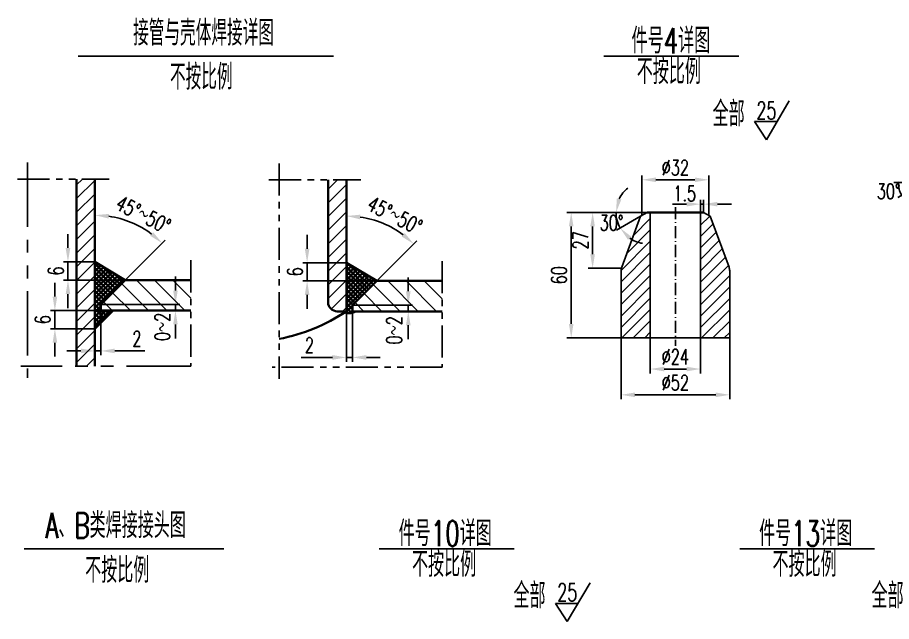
# Model space of a CAD drawing. Header units: millimetres. Extents: x -377034 to -360214, y -58044 to -36999.
# Drawn here: x -371065 to -367614, y -54961 to -52577 of the extents above; entities that cross this region are included whole.
import ezdxf
from ezdxf.enums import TextEntityAlignment as Align

# ---------------------------------------------------------------- set-up
doc = ezdxf.new("R2010")
doc.units = ezdxf.units.MM
for name, pattern in [('ACAD_ISO10W100', [18.7, 12, -3, 0.7, -3]), ('CENTERX2', [101.6, 63.5, -12.7, 12.7, -12.7]), ('PHANTOMX2', [127, 63.5, -12.7, 12.7, -12.7, 12.7, -12.7])]:
    doc.linetypes.add(name, pattern=pattern)
for name, color, linetype in [('cdr.dwg1', 4, 'Continuous'), ('cdr_dim', 7, 'Continuous'), ('cdr_dwg1', 4, 'Continuous'), ('图层1', 1, 'CENTERX2'), ('图层3', 211, 'Continuous'), ('图层5', 231, 'PHANTOMX2')]:
    doc.layers.add(name, color=color, linetype=linetype)
doc.layers.add('图层2', color=4, linetype='Continuous', lineweight=40)
doc.styles.add('HZ', font='ROMANS.shx', dxfattribs={"width": 0.667, "height": 54, "bigfont": 'HZ.shx'})
doc.styles.add('比例1：10', font='ROMANS.shx', dxfattribs={"width": 0.667, "height": 30, "bigfont": 'HZ.shx'})
doc.styles.add('比例1：20', font='ROMANS.shx', dxfattribs={"width": 0.7, "height": 60, "bigfont": 'HZ.shx'})
doc.dimstyles.new('副本比例1：20', dxfattribs={"dimtxt": 60, "dimasz": 55, "dimexe": 17, "dimexo": 0, "dimgap": 18, "dimtad": 1, "dimtoh": 1, "dimdsep": 46, "dimtxsty": '比例1：20', "dimcen": 25, "dimclre": 256, "dimclrt": 256, "dimadec": 0, "dimazin": 0, "dimtfac": 1, "dimtmove": 0, "dimatfit": 3, "dimfxl": 1, "dimlwd": -1, "dimlwe": -1, "dimarcsym": 0})
doc.dimstyles.new('比例1：20', dxfattribs={"dimtxt": 60, "dimasz": 55, "dimexe": 17, "dimexo": 0, "dimgap": 18, "dimtad": 1, "dimdsep": 46, "dimtxsty": '比例1：20', "dimcen": 25, "dimclrd": 256, "dimclre": 256, "dimclrt": 256, "dimadec": 0, "dimazin": 0, "dimtfac": 1, "dimtmove": 0, "dimatfit": 3, "dimfxl": 1, "dimlwd": -1, "dimlwe": -1, "dimarcsym": 0})

# ---------------------------------------------------------------- blocks, each defined once
blk = doc.blocks.new('*D26')
for p, q in [((-370865.9, -53486.8), (-370865.9, -53431.8)), ((-370759.8, -53541.8), (-370882.9, -53541.8)), ((-370865.9, -53541.8), (-370865.9, -53613.8)), ((-370639.8, -53613.8), (-370882.9, -53613.8)), ((-370865.9, -53668.8), (-370865.9, -53723.8))]:
    blk.add_line(p, q)
for points in [[(-370875.1, -53486.8), (-370856.8, -53486.8), (-370865.9, -53541.8)], [(-370875.1, -53668.8), (-370856.8, -53668.8), (-370865.9, -53613.8)]]:
    blk.add_solid(points)
at = {"layer": 'Defpoints', "color": 0}
for p in [(-370759.8, -53541.8), (-370865.9, -53613.8), (-370639.8, -53613.8)]:
    blk.add_point(p, dxfattribs=at)
at = {"insert": (-370913.9, -53577.8), "char_height": 60, "attachment_point": 5, "rotation": 90, "style": '比例1：20'}
blk.add_mtext('6', dxfattribs=at)
blk = doc.blocks.new('*D25')
for p, q in [((-370441.4, -53654.8), (-370441.4, -53599.8)), ((-370735.8, -53709.8), (-370424.4, -53709.8)), ((-370735.8, -53733.8), (-370424.4, -53733.8)), ((-370441.4, -53709.8), (-370441.4, -53733.8)), ((-370441.4, -53788.8), (-370441.4, -53843.8))]:
    blk.add_line(p, q)
for points in [[(-370450.6, -53654.8), (-370432.3, -53654.8), (-370441.4, -53709.8)], [(-370450.6, -53788.8), (-370432.3, -53788.8), (-370441.4, -53733.8)]]:
    blk.add_solid(points)
at = {"layer": 'Defpoints', "color": 0}
for p in [(-370735.8, -53709.8), (-370735.8, -53733.8), (-370441.4, -53733.8)]:
    blk.add_point(p, dxfattribs=at)
at = {"insert": (-370493.3, -53798.3), "char_height": 60, "attachment_point": 5, "rotation": 90, "style": '比例1：20'}
blk.add_mtext('0～2', dxfattribs=at)
blk = doc.blocks.new('*D24')
blk.add_line((-370639.8, -53613.8), (-370481.6, -53455.6))
blk.add_arc((-370759.8, -53733.8), 376.3, 53.381, 81.619)
for points in [[(-370705.6, -53370.6), (-370704.2, -53352.3), (-370759.8, -53357.4)], [(-370529.3, -53424.8), (-370541.3, -53438.7), (-370493.7, -53467.7)]]:
    blk.add_solid(points)
at = {"layer": 'Defpoints', "color": 0}
for p in [(-370759.8, -53214.7), (-370662.4, -53370.3), (-370639.8, -53613.8), (-370735.8, -53709.8), (-370759.8, -53953.9)]:
    blk.add_point(p, dxfattribs=at)
at = {"insert": (-370568.4, -53355.1), "char_height": 60, "attachment_point": 5, "rotation": 333.191, "style": '比例1：20'}
blk.add_mtext('45°～50°', dxfattribs=at)
blk = doc.blocks.new('*D23')
for p, q in [((-370917.5, -53678.8), (-370917.5, -53623.8)), ((-370735.8, -53733.8), (-370934.5, -53733.8)), ((-370917.5, -53733.8), (-370917.5, -53805.8)), ((-370759.8, -53805.8), (-370934.5, -53805.8)), ((-370917.5, -53860.8), (-370917.5, -53915.8))]:
    blk.add_line(p, q)
for points in [[(-370926.6, -53678.8), (-370908.3, -53678.8), (-370917.5, -53733.8)], [(-370926.6, -53860.8), (-370908.3, -53860.8), (-370917.5, -53805.8)]]:
    blk.add_solid(points)
at = {"layer": 'Defpoints', "color": 0}
for p in [(-370735.8, -53733.8), (-370917.5, -53805.8), (-370759.8, -53805.8)]:
    blk.add_point(p, dxfattribs=at)
at = {"insert": (-370965.5, -53769.8), "char_height": 60, "attachment_point": 5, "rotation": 90, "style": '比例1：20'}
blk.add_mtext('6', dxfattribs=at)
blk = doc.blocks.new('*D22')
for p, q in [((-370735.8, -53733.8), (-370735.8, -53910.2)), ((-370759.8, -53847.4), (-370759.8, -53910.2)), ((-370814.8, -53893.2), (-370869.8, -53893.2)), ((-370759.8, -53893.2), (-370735.8, -53893.2)), ((-370680.8, -53893.2), (-370561.8, -53893.2))]:
    blk.add_line(p, q)
for points in [[(-370814.8, -53884), (-370814.8, -53902.3), (-370759.8, -53893.2)], [(-370680.8, -53884), (-370680.8, -53902.3), (-370735.8, -53893.2)]]:
    blk.add_solid(points)
at = {"layer": 'Defpoints', "color": 0}
for p in [(-370735.8, -53733.8), (-370759.8, -53847.4), (-370735.8, -53893.2)]:
    blk.add_point(p, dxfattribs=at)
at = {"insert": (-370593.8, -53845.2), "char_height": 60, "attachment_point": 5, "style": '比例1：20'}
blk.add_mtext('2', dxfattribs=at)
blk = doc.blocks.new('*D21')
for p, q in [((-369921.5, -53489.9), (-369921.5, -53434.9)), ((-369766.6, -53544.9), (-369938.5, -53544.9)), ((-369921.5, -53544.9), (-369921.5, -53616.9)), ((-369646.6, -53616.9), (-369938.5, -53616.9)), ((-369921.5, -53671.9), (-369921.5, -53726.9))]:
    blk.add_line(p, q)
for points in [[(-369930.7, -53489.9), (-369912.3, -53489.9), (-369921.5, -53544.9)], [(-369930.7, -53671.9), (-369912.3, -53671.9), (-369921.5, -53616.9)]]:
    blk.add_solid(points)
at = {"layer": 'Defpoints', "color": 0}
for p in [(-369766.6, -53544.9), (-369921.5, -53616.9), (-369646.6, -53616.9)]:
    blk.add_point(p, dxfattribs=at)
at = {"insert": (-369969.5, -53580.9), "char_height": 60, "attachment_point": 5, "rotation": 90, "style": '比例1：20'}
blk.add_mtext('6', dxfattribs=at)
blk = doc.blocks.new('*D20')
blk.add_line((-369646.6, -53616.9), (-369488.5, -53458.8))
blk.add_arc((-369766.6, -53736.9), 376.3, 53.381, 81.619)
for points in [[(-369712.4, -53373.7), (-369711.1, -53355.4), (-369766.6, -53360.6)], [(-369536.2, -53427.9), (-369548.1, -53441.8), (-369500.5, -53470.8)]]:
    blk.add_solid(points)
at = {"layer": 'Defpoints', "color": 0}
for p in [(-369766.6, -53217.8), (-369669.2, -53373.4), (-369646.6, -53616.9), (-369766.6, -53736.9), (-369742.6, -53712.9)]:
    blk.add_point(p, dxfattribs=at)
at = {"insert": (-369575.2, -53358.2), "char_height": 60, "attachment_point": 5, "rotation": 333.191, "style": '比例1：20'}
blk.add_mtext('45°～50°', dxfattribs=at)
blk = doc.blocks.new('*D19')
for p, q in [((-369522, -53657.9), (-369522, -53602.9)), ((-369742.6, -53712.9), (-369505, -53712.9)), ((-369742.6, -53736.9), (-369505, -53736.9)), ((-369522, -53712.9), (-369522, -53736.9)), ((-369522, -53791.9), (-369522, -53846.9))]:
    blk.add_line(p, q)
for points in [[(-369531.2, -53657.9), (-369512.9, -53657.9), (-369522, -53712.9)], [(-369531.2, -53791.9), (-369512.9, -53791.9), (-369522, -53736.9)]]:
    blk.add_solid(points)
at = {"layer": 'Defpoints', "color": 0}
for p in [(-369742.6, -53712.9), (-369742.6, -53736.9), (-369522, -53736.9)]:
    blk.add_point(p, dxfattribs=at)
at = {"insert": (-369577.6, -53811.9), "char_height": 60, "attachment_point": 5, "rotation": 90, "style": '比例1：20'}
blk.add_mtext('0～2', dxfattribs=at)
blk = doc.blocks.new('*D18')
for p, q in [((-369766.6, -53736.9), (-369766.6, -53935.8)), ((-369742.6, -53736.9), (-369742.6, -53935.8)), ((-369821.6, -53918.8), (-369944.4, -53918.8)), ((-369742.6, -53918.8), (-369766.6, -53918.8)), ((-369687.6, -53918.8), (-369632.6, -53918.8))]:
    blk.add_line(p, q)
for points in [[(-369821.6, -53909.6), (-369821.6, -53928), (-369766.6, -53918.8)], [(-369687.6, -53909.6), (-369687.6, -53928), (-369742.6, -53918.8)]]:
    blk.add_solid(points)
at = {"layer": 'Defpoints', "color": 0}
for p in [(-369766.6, -53736.9), (-369742.6, -53736.9), (-369742.6, -53918.8)]:
    blk.add_point(p, dxfattribs=at)
at = {"insert": (-369912.4, -53870.8), "char_height": 60, "attachment_point": 5, "style": '比例1：20'}
blk.add_mtext('2', dxfattribs=at)
blk = doc.blocks.new('*D80')
for p, q in [((-368737.2, -53346.7), (-368895.6, -53346.7)), ((-368681.8, -53841.7), (-368895.6, -53841.7))]:
    blk.add_line(p, q)
at = {"color": 0}
blk.add_line((-368878.6, -53401.7), (-368878.6, -53786.7), dxfattribs=at)
for points in [[(-368887.8, -53401.7), (-368869.5, -53401.7), (-368878.6, -53346.7)], [(-368887.8, -53786.7), (-368869.5, -53786.7), (-368878.6, -53841.7)]]:
    blk.add_solid(points, dxfattribs=at)
at = {"layer": 'Defpoints', "color": 0}
for p in [(-368737.2, -53346.7), (-368878.6, -53841.7), (-368681.8, -53841.7)]:
    blk.add_point(p, dxfattribs=at)
at = {"insert": (-368926.6, -53594.2), "char_height": 60, "attachment_point": 5, "rotation": 90, "style": '比例1：20'}
blk.add_mtext('60', dxfattribs=at)
blk = doc.blocks.new('*D79')
for p, q in [((-368566.3, -53346.7), (-368811.1, -53346.7)), ((-368680.6, -53566.7), (-368811.1, -53566.7))]:
    blk.add_line(p, q)
at = {"color": 0}
blk.add_line((-368794.1, -53401.7), (-368794.1, -53511.7), dxfattribs=at)
for points in [[(-368803.3, -53401.7), (-368785, -53401.7), (-368794.1, -53346.7)], [(-368803.3, -53511.7), (-368785, -53511.7), (-368794.1, -53566.7)]]:
    blk.add_solid(points, dxfattribs=at)
at = {"layer": 'Defpoints', "color": 0}
for p in [(-368566.3, -53346.7), (-368794.1, -53566.7), (-368680.6, -53566.7)]:
    blk.add_point(p, dxfattribs=at)
at = {"insert": (-368842.1, -53456.7), "char_height": 60, "attachment_point": 5, "rotation": 90, "style": '比例1：20'}
blk.add_mtext('27', dxfattribs=at)
blk = doc.blocks.new('*D84')
for p, q in [((-368578.7, -53346.7), (-368718.7, -53346.7)), ((-368604.9, -53361.9), (-368700, -53416.7))]:
    blk.add_line(p, q)
at = {"color": 0}
for start, end in [(128.3377, 154.1688), (180, 210), (235.8312, 261.6623)]:
    blk.add_arc((-368578.7, -53346.7), 123, start, end, dxfattribs=at)
for points in [[(-368680.5, -53295.2), (-368698.4, -53291.1), (-368701.7, -53346.7)], [(-368654.5, -53454.8), (-368641.1, -53442.3), (-368685.3, -53408.2)]]:
    blk.add_solid(points, dxfattribs=at)
at = {"layer": 'Defpoints', "color": 0}
for p in [(-368578.7, -53346.7), (-368578.7, -53346.7), (-368356, -53346.7), (-368699.9, -53368.1), (-368604.9, -53361.9)]:
    blk.add_point(p, dxfattribs=at)
at = {"insert": (-368719.6, -53387.6), "char_height": 60, "attachment_point": 5, "style": '比例1：20'}
blk.add_mtext('30°', dxfattribs=at)
blk = doc.blocks.new('*D83')
for p, q in [((-368566.3, -53841.7), (-368566.3, -53981.6)), ((-368368.3, -53841.7), (-368368.3, -53981.6))]:
    blk.add_line(p, q)
at = {"color": 0}
blk.add_line((-368511.3, -53964.6), (-368423.3, -53964.6), dxfattribs=at)
for points in [[(-368511.3, -53955.5), (-368511.3, -53973.8), (-368566.3, -53964.6)], [(-368423.3, -53955.5), (-368423.3, -53973.8), (-368368.3, -53964.6)]]:
    blk.add_solid(points, dxfattribs=at)
at = {"layer": 'Defpoints', "color": 0}
for p in [(-368566.3, -53841.7), (-368368.3, -53841.7), (-368368.3, -53964.6)]:
    blk.add_point(p, dxfattribs=at)
at = {"insert": (-368467.3, -53916.6), "char_height": 60, "attachment_point": 5, "style": '比例1：20'}
blk.add_mtext('%%C24', dxfattribs=at)
blk = doc.blocks.new('*D82')
for p, q in [((-368681.8, -53841.7), (-368681.8, -54083.4)), ((-368252.8, -53841.7), (-368252.8, -54083.4))]:
    blk.add_line(p, q)
at = {"color": 0}
blk.add_line((-368626.8, -54066.4), (-368307.8, -54066.4), dxfattribs=at)
for points in [[(-368626.8, -54057.3), (-368626.8, -54075.6), (-368681.8, -54066.4)], [(-368307.8, -54057.3), (-368307.8, -54075.6), (-368252.8, -54066.4)]]:
    blk.add_solid(points, dxfattribs=at)
at = {"layer": 'Defpoints', "color": 0}
for p in [(-368681.8, -53841.7), (-368252.8, -53841.7), (-368252.8, -54066.4)]:
    blk.add_point(p, dxfattribs=at)
at = {"insert": (-368467.3, -54018.4), "char_height": 60, "attachment_point": 5, "style": '比例1：20'}
blk.add_mtext('%%c52', dxfattribs=at)
blk = doc.blocks.new('*D78')
for p, q in [((-368599.3, -53358.6), (-368599.3, -53200.7)), ((-368335.3, -53358.6), (-368335.3, -53200.7))]:
    blk.add_line(p, q)
at = {"color": 0}
blk.add_line((-368390.3, -53217.7), (-368544.3, -53217.7), dxfattribs=at)
for points in [[(-368544.3, -53208.5), (-368544.3, -53226.8), (-368599.3, -53217.7)], [(-368390.3, -53208.5), (-368390.3, -53226.8), (-368335.3, -53217.7)]]:
    blk.add_solid(points, dxfattribs=at)
at = {"layer": 'Defpoints', "color": 0}
for p in [(-368599.3, -53217.7), (-368599.3, -53358.6), (-368335.3, -53358.6)]:
    blk.add_point(p, dxfattribs=at)
at = {"insert": (-368467.3, -53169.7), "char_height": 60, "attachment_point": 5, "style": '比例1：20'}
blk.add_mtext('%%c32', dxfattribs=at)
blk = doc.blocks.new('*D81')
at = {"color": 0}
for p, q in [((-368423.3, -53313.9), (-368478.3, -53313.9)), ((-368356, -53313.9), (-368368.3, -53313.9)), ((-368301, -53313.9), (-368246, -53313.9))]:
    blk.add_line(p, q, dxfattribs=at)
for p, q in [((-368368.3, -53346.7), (-368368.3, -53296.9)), ((-368356, -53346.7), (-368356, -53296.9))]:
    blk.add_line(p, q)
for points in [[(-368423.3, -53304.7), (-368423.3, -53323.1), (-368368.3, -53313.9)], [(-368301, -53304.7), (-368301, -53323.1), (-368356, -53313.9)]]:
    blk.add_solid(points, dxfattribs=at)
at = {"layer": 'Defpoints', "color": 0}
for p in [(-368368.3, -53313.9), (-368368.3, -53346.7), (-368356, -53346.7)]:
    blk.add_point(p, dxfattribs=at)
at = {"insert": (-368430.6, -53271.9), "char_height": 60, "attachment_point": 5, "style": '比例1：20'}
blk.add_mtext('1.5', dxfattribs=at)
blk = doc.blocks.new('*D94')
for p, q in [((-367486.6, -53228.7), (-367604.1, -53228.7)), ((-367504.1, -53238.8), (-367588.4, -53287.5))]:
    blk.add_line(p, q)
at = {"color": 0}
for start, end in [(116.489, 148.2445), (180, 210), (241.7555, 273.511)]:
    blk.add_arc((-367486.6, -53228.7), 100.5, start, end, dxfattribs=at)
for points in [[(-367563.3, -53178.3), (-367580.9, -53173.3), (-367587.1, -53228.7)], [(-367540.6, -53323.8), (-367527.8, -53310.7), (-367573.7, -53279)]]:
    blk.add_solid(points, dxfattribs=at)
at = {"layer": 'Defpoints', "color": 0}
for p in [(-367504.1, -53238.8), (-367486.6, -53228.7), (-367486.6, -53228.7), (-367236.6, -53228.7), (-367581.1, -53263.1)]:
    blk.add_point(p, dxfattribs=at)
at = {"insert": (-367625.3, -53263.4), "char_height": 60, "attachment_point": 5, "style": '比例1：20'}
blk.add_mtext('30°', dxfattribs=at)

msp = doc.modelspace()

# ---------------------------------------------------------------- hatches: boundary and pattern name
at = {"layer": '图层2'}
h = msp.add_hatch(dxfattribs=at)
h.set_pattern_fill('ANSI37', color=256, scale=4, style=0)
h.set_pattern_definition([(45, (-366397.609, -49127.162), (-8.980256, 8.980256), []), (135, (-366397.609, -49127.162), (-8.980256, -8.980256), [])])
h.paths.add_polyline_path([(-370759.763, -53805.78), (-370687.763, -53733.78), (-370735.763, -53733.78), (-370735.763, -53709.78), (-370639.763, -53613.78), (-370759.763, -53541.78)])
h = msp.add_hatch(dxfattribs=at)
h.set_pattern_fill('ANSI37', color=256, scale=4, style=0)
h.set_pattern_definition([(45, (-364172.228, -50282.633), (-8.980256, 8.980256), []), (135, (-364172.228, -50282.633), (-8.980256, -8.980256), [])])
h.paths.add_polyline_path([(-369766.627, -53544.892), (-369766.627, -53736.892), (-369780.123, -53736.892, 0.31707739), (-369730.52, -53736.892), (-369742.627, -53736.892), (-369742.627, -53712.892), (-369646.627, -53616.892)])
at = {"layer": '图层3'}
h = msp.add_hatch(dxfattribs=at)
h.set_pattern_fill('ANSI31', color=256, scale=12, style=0)
h.set_pattern_definition([(45, (-366397.61, -49127.16), (-26.94077, 26.94077), [])])
h.paths.add_polyline_path([(-370831.763, -53953.876), (-370759.763, -53953.876), (-370759.763, -53214.68), (-370831.763, -53214.68)])
h = msp.add_hatch(dxfattribs=at)
h.set_pattern_fill('ANSI31', color=256, scale=12, style=0)
h.set_pattern_definition([(45, (-364172.228, -50282.633), (-26.94077, 26.94077), [])])
h.paths.add_polyline_path([(-369838.627, -53700.892, 0.41421356), (-369802.627, -53736.892), (-369766.627, -53736.892), (-369766.627, -53217.792), (-369838.627, -53217.792)])
h = msp.add_hatch(dxfattribs=at)
h.set_pattern_fill('ANSI31', color=256, scale=10, style=0)
h.set_pattern_definition([(45, (-3625.788, 0), (-22.4506403, 22.4506403), [])])
h.paths.add_polyline_path([(-368681.833, -53841.719), (-368566.333, -53841.719), (-368566.333, -53346.719), (-368578.708, -53346.719), (-368604.942, -53361.866), (-368679.265, -53562.536, 0.08890958), (-368681.833, -53576.862)])
h.paths.add_polyline_path([(-368368.333, -53841.719), (-368252.833, -53841.719), (-368252.833, -53576.862, 0.08890958), (-368255.4, -53562.536), (-368329.723, -53361.866), (-368355.958, -53346.719), (-368368.333, -53346.719)])
h = msp.add_hatch(dxfattribs=at)
h.set_pattern_fill('ANSI31', color=256, scale=16, angle=90, style=0)
h.set_pattern_definition([(135, (-365165.364, -50279.52), (-35.92102, -35.92102), [])])
h.paths.add_polyline_path([(-370639.763, -53613.78), (-370735.763, -53709.78), (-370735.763, -53733.78), (-370380.807, -53733.78), (-370380.807, -53613.78)])
h = msp.add_hatch(dxfattribs=at)
h.set_pattern_fill('ANSI31', color=256, scale=16, angle=90, style=0)
h.set_pattern_definition([(135, (-364172.23, -50282.633), (-35.92102, -35.92102), [])])
h.paths.add_polyline_path([(-369646.627, -53616.892), (-369742.627, -53712.892), (-369742.627, -53736.892), (-369387.67, -53736.892), (-369387.67, -53616.892)])

# ---------------------------------------------------------------- linework, layer by layer
for p, q in [((-368749.267, -52729.519), (-368217.157, -52729.519)), ((-368107.671, -53059.77), (-368017.513, -52906.648)), ((-368154.879, -52988.126), (-368107.671, -53059.77)), ((-368154.879, -52988.126), (-368065.487, -52988.126)), ((-371038.428, -54674.29), (-370250.098, -54674.29)), ((-369636.633, -54674.29), (-369104.523, -54674.29)), ((-368213.206, -54674.29), (-367681.096, -54674.29)), ((-368893.98, -54961.147), (-368803.822, -54808.026)), ((-368941.188, -54889.504), (-368851.797, -54889.504)), ((-368941.188, -54889.504), (-368893.98, -54961.147))]:
    msp.add_line(p, q)
at = {"layer": 'cdr.dwg1'}
for p, q in [((-368604.942, -53361.866), (-368679.265, -53562.536)), ((-368329.723, -53361.866), (-368255.4, -53562.536)), ((-368681.833, -53841.719), (-368252.833, -53841.719))]:
    msp.add_line(p, q, dxfattribs=at)
for centre, start, end in [((-368640.583, -53576.862), 159.676863, 180), ((-368294.083, -53576.862), 360, 20.323137)]:
    msp.add_arc(centre, 41.25, start, end, dxfattribs=at)
at = {"layer": 'cdr_dim', "linetype": 'Continuous'}
msp.add_line((-370825.238, -52729.519), (-369817.196, -52729.519), dxfattribs=at)
at = {"layer": 'cdr_dwg1', "linetype": 'Continuous'}
for p, q in [((-368578.708, -53346.719), (-368604.942, -53361.866)), ((-368566.333, -53346.719), (-368566.333, -53841.719)), ((-368368.333, -53346.719), (-368368.333, -53841.719)), ((-368355.958, -53346.719), (-368329.723, -53361.866)), ((-368681.833, -53576.862), (-368681.833, -53841.719)), ((-368252.833, -53576.862), (-368252.833, -53841.719))]:
    msp.add_line(p, q, dxfattribs=at)
at = {"layer": '图层1', "color": 1, "linetype": 'ACAD_ISO10W100', "ltscale": 4}
msp.add_line((-368467.333, -53325.331), (-368467.333, -53873.287), dxfattribs=at)
at = {"layer": '图层2'}
for p, q in [((-370831.763, -53214.68), (-370831.763, -53953.876)), ((-370759.763, -53214.68), (-370759.763, -53953.876)), ((-369838.627, -53217.792), (-369838.627, -53700.892)), ((-369766.627, -53217.792), (-369766.627, -53736.892)), ((-368578.708, -53346.719), (-368355.958, -53346.719)), ((-370759.763, -53541.78), (-370639.763, -53613.78)), ((-369766.627, -53544.892), (-369646.627, -53616.892)), ((-370735.763, -53709.78), (-370639.763, -53613.78)), ((-370639.763, -53613.78), (-370380.807, -53613.78)), ((-369742.627, -53712.892), (-369646.627, -53616.892)), ((-369646.627, -53616.892), (-369387.67, -53616.892)), ((-370759.763, -53805.78), (-370687.763, -53733.78)), ((-370735.763, -53733.78), (-370735.763, -53709.78)), ((-370735.763, -53733.78), (-370380.807, -53733.78)), ((-369802.627, -53736.892), (-369766.627, -53736.892)), ((-369742.627, -53736.892), (-369742.627, -53712.892)), ((-369742.627, -53736.892), (-369387.67, -53736.892))]:
    msp.add_line(p, q, dxfattribs=at)
for centre, radius, start, end in [((-369802.627, -53700.892), 36, 180, 270), ((-370173.123, -53124.148), 735.319, 281.040587, 303.560441), ((-369755.322, -53701.715), 43.041, 234.814711, 305.185289)]:
    msp.add_arc(centre, radius, start, end, dxfattribs=at)
at = {"layer": '图层5', "ltscale": 4}
for p, q in [((-371025.443, -53149.652), (-371025.443, -53999.925)), ((-370380.807, -53953.876), (-371052.265, -53953.876))]:
    msp.add_line(p, q, dxfattribs=at)
at = {"layer": '图层5', "ltscale": 2}
for p, q in [((-370032.306, -53152.764), (-370032.306, -54003.037)), ((-371065.21, -53214.68), (-370702.747, -53214.68)), ((-370072.074, -53217.792), (-369709.611, -53217.792)), ((-370380.807, -53535.294), (-370380.807, -53953.876)), ((-369387.67, -53538.406), (-369387.67, -53956.988)), ((-369387.67, -53956.988), (-370059.129, -53956.988))]:
    msp.add_line(p, q, dxfattribs=at)

# ---------------------------------------------------------------- texts
at = {"width": 0.667}
for s, style, p in [('件号4详图', 'HZ', (-368640.354, -52718.902)), ('不按比例', 'HZ', (-368619.907, -52840.145)), ('全部', 'HZ', (-368320.43, -53007.515)), ('A、B类焊接接头图', '比例1：10', (-370955.347, -54631.809)), ('件号10详图', 'HZ', (-369560.065, -54663.673)), ('件号13详图', 'HZ', (-368136.637, -54663.673)), ('不按比例', '比例1：10', (-370798.004, -54808.466)), ('不按比例', 'HZ', (-369507.274, -54784.916)), ('不按比例', 'HZ', (-368083.846, -54784.916)), ('全部', 'HZ', (-369106.74, -54908.892)), ('全部', 'HZ', (-367692.732, -54908.892))]:
    msp.add_text(s, height=100, dxfattribs=dict(at, style=style)).set_placement(p)
at = {"style": 'HZ', "width": 0.667}
for p in [(-368107.77, -52979.017), (-368894.08, -54880.395)]:
    msp.add_text('25', height=69.3423, dxfattribs=at).set_placement(p, align=Align.CENTER)
at = {"layer": 'cdr_dim', "linetype": 'Continuous', "style": 'HZ', "width": 0.65}
for s, p in [('接管与壳体焊接详图', (-370608.453, -52687.971)), ('不按比例', (-370462.978, -52861.685))]:
    msp.add_text(s, height=100, dxfattribs=at).set_placement(p)

# ---------------------------------------------------------------- dimensions: what is measured, and where the dimension line sits
dim = msp.add_linear_dim(base=(-368599.333, -53217.678), p1=(-368335.333, -53358.627), p2=(-368599.333, -53358.627), text='%%c32', dimstyle='副本比例1：20', override={"dimtoh": 0})
dim.commit()
dim.dimension.update_dxf_attribs({"geometry": '*D78', "text_midpoint": (-368467.333, -53169.678)})
for base, line1, line2, override, picture, middle in [((-367581.063, -53263.079), ((-367504.108, -53238.804), (-367486.608, -53228.701)), ((-367486.608, -53228.701), (-367236.608, -53228.701)), {"dimtmove": 1}, '*D94', (-367625.251, -53263.362)), ((-368699.873, -53368.084), ((-368578.708, -53346.719), (-368355.958, -53346.719)), ((-368578.708, -53346.719), (-368604.942, -53361.866)), {"dimtmove": 2}, '*D84', (-368719.637, -53387.604))]:
    dim = msp.add_angular_dim_2l(base=base, line1=line1, line2=line2, dimstyle='副本比例1：20', override=override)
    dim.commit()
    dim.dimension.update_dxf_attribs({"geometry": picture, "text_midpoint": middle, "dimtype": 162})
for base, line1, line2, picture, middle in [((-370662.36, -53370.267), ((-370735.763, -53709.78), (-370639.763, -53613.78)), ((-370759.763, -53214.68), (-370759.763, -53953.876)), '*D24', (-370590.029, -53397.894)), ((-369669.223, -53373.379), ((-369742.627, -53712.892), (-369646.627, -53616.892)), ((-369766.627, -53217.792), (-369766.627, -53736.892)), '*D20', (-369596.892, -53401.006))]:
    dim = msp.add_angular_dim_2l(base=base, line1=line1, line2=line2, text='45°～50°', dimstyle='比例1：20')
    dim.commit()
    dim.dimension.update_dxf_attribs({"geometry": picture, "text_midpoint": middle, "dimtype": 162})
dim = msp.add_linear_dim(base=(-368368.333, -53313.888), p1=(-368355.958, -53346.719), p2=(-368368.333, -53346.719), text='1.5', dimstyle='副本比例1：20', override={"dimtmove": 2})
dim.commit()
dim.dimension.update_dxf_attribs({"geometry": '*D81', "text_midpoint": (-368430.558, -53271.899), "dimtype": 160})
for base, p1, p2, text, picture, middle in [((-368878.623, -53841.719), (-368737.163, -53346.719), (-368681.833, -53841.719), '60', '*D80', (-368926.623, -53594.219)), ((-368794.12, -53566.685), (-368566.333, -53346.719), (-368680.557, -53566.685), '27', '*D79', (-368842.12, -53456.702))]:
    dim = msp.add_linear_dim(base=base, p1=p1, p2=p2, angle=90, text=text, dimstyle='副本比例1：20', override={"dimtoh": 0})
    dim.commit()
    dim.dimension.update_dxf_attribs({"geometry": picture, "text_midpoint": middle})
for base, p1, p2, picture, middle in [((-370865.927, -53613.78), (-370759.763, -53541.78), (-370639.763, -53613.78), '*D26', (-370913.927, -53577.78)), ((-369921.517, -53616.892), (-369766.627, -53544.892), (-369646.627, -53616.892), '*D21', (-369969.517, -53580.892)), ((-370917.465, -53805.78), (-370735.763, -53733.78), (-370759.763, -53805.78), '*D23', (-370965.465, -53769.78))]:
    dim = msp.add_linear_dim(base=base, p1=p1, p2=p2, angle=90, text='6', dimstyle='比例1：20')
    dim.commit()
    dim.dimension.update_dxf_attribs({"geometry": picture, "text_midpoint": middle})
for base, p1, p2, picture, middle in [((-370441.436, -53733.78), (-370735.763, -53709.78), (-370735.763, -53733.78), '*D25', (-370493.304, -53798.28)), ((-369522.035, -53736.892), (-369742.627, -53712.892), (-369742.627, -53736.892), '*D19', (-369577.589, -53811.876))]:
    dim = msp.add_linear_dim(base=base, p1=p1, p2=p2, angle=90, text='0～2', dimstyle='比例1：20', override={"dimtmove": 2})
    dim.commit()
    dim.dimension.update_dxf_attribs({"geometry": picture, "text_midpoint": middle, "dimtype": 160})
for base, p1, p2, picture, middle in [((-370735.763, -53893.155), (-370759.763, -53847.392), (-370735.763, -53733.78), '*D22', (-370593.763, -53893.155)), ((-369742.627, -53918.806), (-369766.627, -53736.892), (-369742.627, -53736.892), '*D18', (-369912.413, -53918.806))]:
    dim = msp.add_linear_dim(base=base, p1=p1, p2=p2, text='2', dimstyle='比例1：20')
    dim.commit()
    dim.dimension.update_dxf_attribs({"geometry": picture, "text_midpoint": middle, "dimtype": 160})
for base, p1, p2, text, picture, middle in [((-368252.833, -54066.43), (-368681.833, -53841.719), (-368252.833, -53841.719), '%%c52', '*D82', (-368467.333, -54018.43)), ((-368368.333, -53964.628), (-368566.333, -53841.719), (-368368.333, -53841.719), '%%C24', '*D83', (-368467.333, -53916.628))]:
    dim = msp.add_linear_dim(base=base, p1=p1, p2=p2, text=text, dimstyle='副本比例1：20')
    dim.commit()
    dim.dimension.update_dxf_attribs({"geometry": picture, "text_midpoint": middle})

doc.saveas('drawing.dxf')
